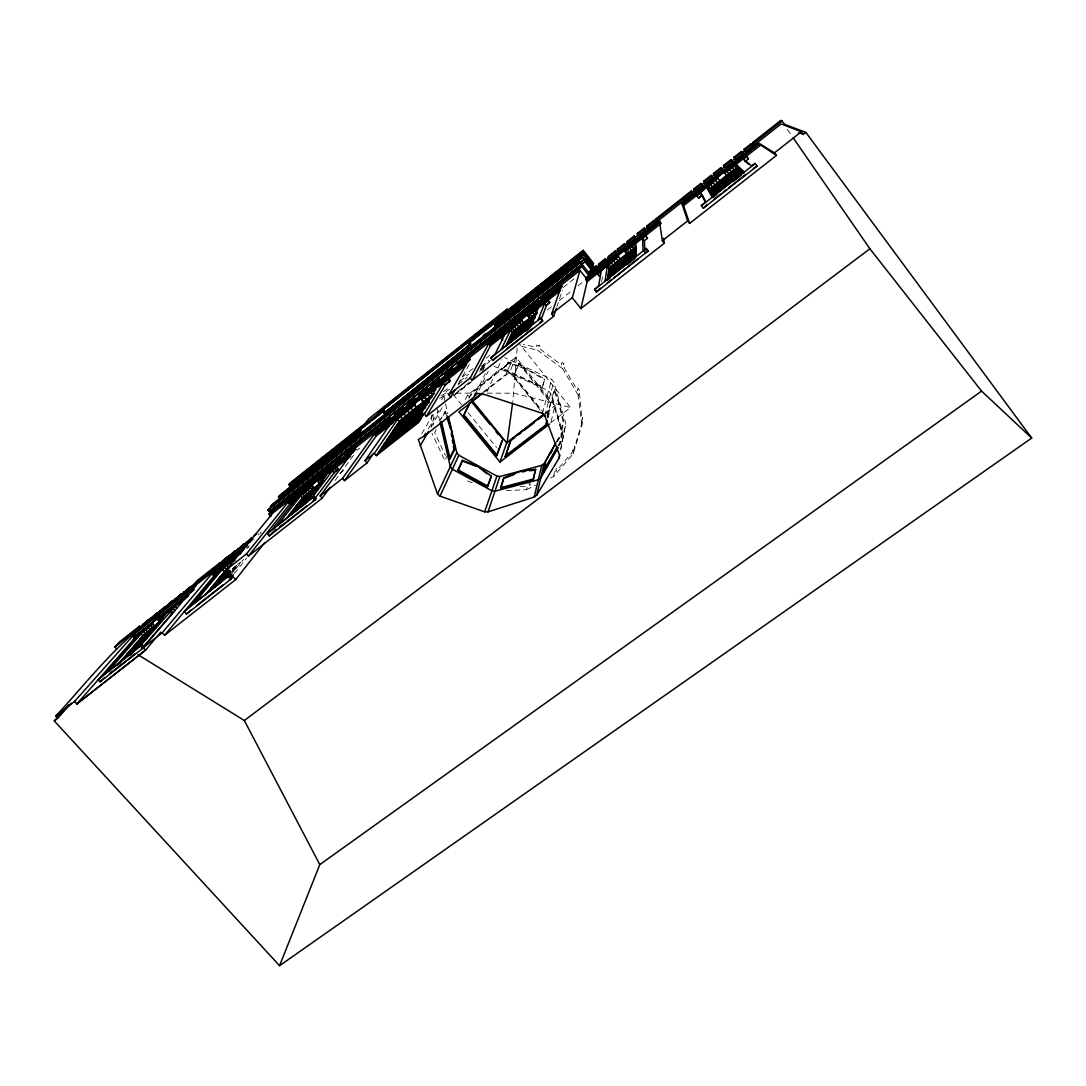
<?xml version="1.0" encoding="UTF-8"?>
<svg xmlns="http://www.w3.org/2000/svg" width="1086" height="1086" viewBox="0 0 1086 1086"><rect width="100%" height="100%" fill="white"/><g stroke="black" fill="none" stroke-linecap="round" stroke-linejoin="round"><path stroke-width="0.75" stroke-dasharray="5 3.75" d="M517.153 348.267L512.823 401.467M560.715 450.215L565.806 423.486L553.697 381.851L551.661 379.313L504.623 357.525M550.534 478.057L553.534 476.605L573.096 453.989L581.865 425.318L582.748 419.59L582.476 417.35L582.042 420.173L579.177 389.928L578.01 387.96L577.535 390.553L564.394 368.195L564.991 365.765L563.81 363.783L561.951 362.398L561.34 364.801L540.204 349.23L540.991 346.95L539.118 345.565L536.851 345.022L536.036 347.289L523.235 344.235M573.096 453.989L574.114 447.826L574.765 445.694L574.263 448.735L582.748 419.59M601.617 281.627L602.974 273.333M581.865 425.318L578.227 395.209L579.177 389.928M560.743 448.844L565.806 423.486M553.534 476.605L554.865 470.116L556.317 468.433L555.665 471.636L572.132 452.59L572.648 449.523L574.114 447.826M558.679 445.939L560.322 443.061L562.168 434.02L561.557 433.667L555.598 443.129M558.041 445.586L559.697 442.721L561.557 433.667M561.896 429.893L563.715 421.137L559.548 403.72L554.566 389.67L551.81 397.883L561.204 430.083L561.896 429.893L552.516 397.693L554.566 389.67M561.204 430.083L563.037 421.314L558.869 403.897L553.874 389.86M551.104 421.572L554.96 405.662L515.931 357.199L467.659 395.019L464.74 400.653M578.227 395.209L562.616 368.643L563.81 363.783M548.036 418.056L549.937 410.576L545.606 413.074M547.615 417.526L549.516 410.06M547.005 415.694L550.887 402.295L519.271 363.023L513.556 376.421L540.204 409.408M530.226 482.008L529.371 485.306L533.905 483.121M547.14 416.902L550.887 402.295M506.28 490.668L526.466 489.65L528.203 482.985M544.751 415.639L553.697 381.851M542.376 413.304L551.661 379.313M508.139 362.018L504.623 370.014L542.267 387.43L544.86 379.014L527.09 368.955L508.139 362.018L507.854 362.656L526.791 369.593L544.561 379.652M542.267 387.43L544.86 379.014M556.738 307.094L562.412 290.125M562.616 368.643L537.502 350.14L539.118 345.565M513.556 376.421L519.271 363.023M484.261 392.114L509.619 372.294L515.931 357.199M511.18 362.52L505.669 375.457L510.759 361.991L472.071 393.146L470.632 395.983M504.623 370.014L504.922 369.362L542.566 386.779M486.922 391.774L501.691 359.873M447.934 454.477L444.893 460.695L431.984 433.395M478.885 390.308L488.252 371.195M475.79 392.969L485.347 373.693M482.483 371.127L485.198 365.806L483.881 364.177L480.46 370.801M468.772 398.29L471.65 392.63L510.759 361.991M445.789 411.295L440.359 419.902L445.097 411.431L447.242 416.006M436.219 429.635L434.604 432.527L445.464 455.523M458.17 384.118L470.442 362.398M430.843 427.3L442.056 407.752M556.426 442.138L565.453 426.418M559.575 445.179L562.847 439.491L563.213 436.45L550.643 393.39L548.539 390.756L493.954 366.172M428.223 429.011L438.893 410.576M421.721 433.748L433.545 413.644M441.622 399.92L447.052 390.675L449.55 389.25M557.064 442.111L562.168 434.02M335.085 480.528L354.009 454.654M234.345 573.571L246.766 557.973M231.101 574.738L240.888 562.534M241.73 561.462L243.468 559.304M232.132 571.032L238.377 563.267M259.73 533.932L261.264 532.031M357.063 450.188L359.697 448.111M563.295 287.383L575.146 278.016M339.782 473.482L346.434 468.242M443.577 391.734L450.228 386.48M462.202 377.059L472.844 368.67M486.148 358.19L490.139 355.041M547.358 309.972L552.693 305.777M559.344 300.537L571.317 291.102M577.969 285.862L583.291 281.668M246.644 547.711L249.264 545.647M458.129 384.444L467.143 377.344M481.302 366.199L488.754 360.335M482.225 366.905L490.193 360.647M480.392 368.928L489.718 361.597M480.053 369.851L485.198 365.806M479.618 371.493L483.555 368.398M468.663 382.788L455.509 393.118L473.849 393.146M232.648 568.535L240.576 562.317M232.485 568.738L240.413 562.507M454.79 394.367L470.754 381.824M453.839 395.725L471.989 381.471M232.377 570.069L239.178 564.652M231.562 571.806L236.653 567.829M232.675 571.019L236.49 568.019M482.863 392.399L505.221 374.914M545.566 412.884L554.96 405.662M546.014 413.59L549.937 410.576M550.521 422.943L570.584 407.576L518.687 342.932M246.78 548.511L248.843 547.1M441.432 395.643L445.518 393.281M439.64 398.426L449.02 393.023M526.466 489.65L535.493 485.306M551.81 397.883L552.516 397.693M558.869 403.897L559.548 403.72M563.037 421.314L563.715 421.137M520.289 486.65L525.054 486.406M487.22 393.159L513.977 393.173L570.584 407.576M521.497 346.312L537.502 350.14M472.288 482.7L467.509 481.003L464.998 478.75M257.966 533.715L258.957 534.882M453.161 394.422L461.631 404.766M467.985 412.531L496.573 447.446M467.659 395.019L469.763 397.598M514.112 375.987L542.878 411.621M509.619 372.294L540.176 410.128M518.755 363.43L550.371 402.702M787.391 129.478L792.196 136.415M445.097 411.431L446.563 416.142M439.694 421.029L436.925 407.902M445.545 403.965L447.785 413.725M443.957 395.942L445.165 402.336M431.373 415.056L431.766 426.73M433.11 414.743L433.45 424.857M459.812 381.471A11.62 0.991 -39.2 0 1 468.704 374.141"/><path stroke-width="1.5" d="M635.296 238.282L634.305 235.879L627.301 241.418L627.233 242.558L628.237 243.848L635.296 238.282L634.305 235.879M628.237 243.848L627.301 241.418M625.903 251.504L624.26 249.4L617.88 254.423L617.744 255.753L620.215 258.93L626.649 253.88L624.952 250.499L645.641 235.309L647.446 238.363L644.392 240.766L644.948 253.418L648.179 250.893L646.279 248.436L643.048 250.961L642.627 238.472L645.641 235.309M625.4 246.088L624.477 243.631L617.486 249.156L617.364 250.35L618.355 251.626L625.4 246.088L624.477 243.631M626.649 253.88L624.165 250.69L624.26 249.4M620.215 258.93L609.042 268.568L607.441 280.107L610.06 278.043M618.355 251.626L617.486 249.156M559.195 457.871L559.494 455.034L544.751 415.639L542.376 413.304L485.51 394.815L477.446 393.254L473.591 397.422L424.124 436.11L418.341 439.504L437.509 493.967L440.034 496.126L484.682 511.845L488.035 511.873L534.203 497.049L536.728 495.135L559.195 457.871L559.806 454.803M616.115 253.405L615.26 250.907L608.282 256.405L608.106 257.64L609.097 258.93L616.115 253.405L615.26 250.907M507.108 442.884L512.592 403.123M609.097 258.93L609.287 257.681L599.241 266.681L598.481 264.129L605.431 258.658L606.422 259.934M618.477 256.472L607.264 266.301L605.119 280.731L635.744 256.703L635.812 243.834L624.898 251.423M598.237 265.405L605.228 259.893L605.431 258.658M599.472 275.287L599.309 276.224L597.531 273.957L601.21 271.066L598.617 285.835L594.558 289.582L596.458 292.012L600.517 288.252M599.241 266.681L599.486 265.405L589.834 274.093L582.463 264.821L558.326 283.908L557.58 285.957L558.598 287.22L579.965 270.333L585.816 277.785L587.146 281.627L580.874 308.587L572.281 297.7L579.965 270.333M597.531 273.957L618.572 255.536M596.065 266.043L589.141 271.5L588.829 272.817L595.807 267.332L596.065 266.043L597.056 267.319M585.178 256.432L592.264 265.473L593.594 263.45L583.345 250.364L505.614 312.021L507.284 308.913L368.616 418.979L365.222 423.418L290.288 482.863L288.89 484.532L289.433 485.781L359.67 430.083M589.834 274.093L590.132 272.776M555.598 443.129L545.443 461.754L543.828 471.786L545.688 463.708M585.816 277.785L588.802 275.423L589.25 273.468M536.728 495.135L544.127 463.586L555.611 443.577M534.203 497.049L541.778 465.365L544.127 463.586M533.253 479.808L535.534 469.288L520.275 471.446L503.863 477.677L500.619 487.709L500.822 488.374L533.253 479.808L535.534 469.288M544.303 414.065L510.393 440.142L505.357 456.785L546.136 425.522L547.276 421.042M504.922 456.256L545.701 424.979L546.855 420.513M585.001 261.685L269.627 511.289L585.001 261.685L591.246 269.844M592.834 269.613L584.594 259.092L267.821 509.986L270.903 513.569M557.58 285.957L581.947 266.694L582.463 264.821M551.009 282.713L582.883 257.355L592.793 269.803M583.603 255.088L583.847 254.233L594.409 267.713L594.218 268.636L583.603 255.088L494.904 325.379L493.601 323.777L494.252 322.623L495.542 324.212L494.904 325.379M372.919 419.576L379.543 414.323L382.72 410.06L583.345 250.364M271.025 507.311L270.441 506.633L578.675 262.568L579.042 261.346L581.01 263.857M500.822 488.374L503.863 477.677M488.035 511.873L499.899 476.482L541.778 465.365M472.193 380.344L490.356 345.877L489.352 344.642L489.895 343.638L562.222 286.514L561.489 285.577L489.162 342.728L470.238 377.942L472.193 380.344L553.629 316.352L556.222 308.641M505.357 456.785L510.814 440.658L514.723 437.644M484.682 511.845L496.926 476.116L499.899 476.482M482.931 393.159L458.916 411.933L499.981 462.039L506.673 442.803L542.878 414.947M553.629 316.352L551.674 313.895L561.489 285.577M487.465 486.732L491.361 476.143L477.772 466.247L462.541 460.369L457.939 470.591L487.465 486.732L491.361 476.143M469.369 403.816L463.586 415.409L496.601 455.713L502.94 439.219L472.383 401.806M557.742 287.451L558.258 286.012L557.254 284.749L550.426 290.152L549.855 291.618L550.86 292.881L557.742 287.451L556.738 286.175L557.254 284.749M496.601 455.713L501.895 441.079M502.737 340.054L500.958 337.855L504.528 335.045L495.053 354.158L490.818 358L492.732 360.362L542.701 321.076L541.072 317.94L537.964 320.384L544.615 303.401L547.968 300.035L549.733 302.261L546.394 305.628L541.642 318.103M490.818 358L541.072 317.94M550.86 292.881L551.416 291.415L550.426 290.152M548.959 293.356L547.968 292.093L541.154 297.483L540.529 299.003L541.534 300.265L551.416 291.415M540.529 299.003L547.385 293.573L547.968 292.093M279.564 965.698L319.8 864.619L981.568 391.096L1031.7 438.052L279.564 965.698L54.3 720.941L68.73 704.773M541.534 300.265L542.145 298.745M539.172 301.107L538.167 299.845L530.687 306.781L531.692 308.03L541.154 299.532M530.687 306.781L538.167 299.845M529.588 315.279L527.945 313.216L521.769 318.103L520.954 319.854L523.438 322.963L536.375 312.999L534.611 310.772L528 315.592L529.764 317.804M531.692 308.03L532.384 306.469L522.135 315.592L521.131 314.329L528.651 307.365L529.656 308.628M528 315.592L547.968 300.035M457.939 470.591L462.541 460.369M520.954 319.854L527.172 314.94L527.945 313.216M523.438 322.963L521.796 320.492L510.393 330.416L501.325 349.217L530.891 325.936L538.018 308.6L534.611 310.772M521.131 314.329L528.651 307.365M440.034 496.126L458.821 455.238L456.785 452.781L448.545 416.983M437.509 493.967L456.785 452.781M520.737 315.673L519.732 314.424L512.171 321.415L513.176 322.664L522.882 313.976M512.171 321.415L519.732 314.424M440.74 421.531L449.414 458.903L450.106 458.767L454.586 449.414L451.152 428.576L447.242 416.006M449.414 458.903L453.894 449.536L453.378 446.332M513.176 322.664L513.99 321.008L503.646 330.185L502.642 328.936L510.23 321.945L511.221 323.194M492.732 360.362L496.954 356.507M474.324 395.942L475.79 392.969M502.642 328.936L510.23 321.945M463.586 415.409L470.605 401.969M500.958 337.855L521.334 320.085M503.646 330.185L504.501 328.501L503.51 327.266M502.153 330.361L501.162 329.112L493.546 336.131L494.551 337.379L504.501 328.501M493.546 336.131L501.162 329.112M466.709 358.38L458.971 365.493L457.966 364.272L465.704 357.158L467.455 359.276L493.003 339.09L494.374 336.511L493.383 335.275L468.066 355.298L466.451 358.041L491.999 337.841L493.383 335.275M550.67 453.405L552.204 450.514M477.772 466.247L486.949 473.767M426.323 416.372L444.988 385.476L450.351 380.534L448.586 378.376L443.224 383.304L424.368 414.01L426.323 416.372L450.799 397.137L454.885 389.901M489.623 327.049L491.469 323.791L381.838 410.671L378.688 414.893L377.901 413.942L381.05 409.721L491.972 321.687L490.153 324.89L490.953 325.881M420.255 445.776L428.4 431.563M450.799 397.137L448.844 394.761L470.129 357.756L375.267 432.717L342.524 478.356L320.18 495.922L322.135 498.216L248.436 556.113L246.495 553.874L289.202 500.714L355.271 448.504L356.004 449.373L289.935 501.569L288.713 503.103L289.704 504.257L248.436 556.113M543.19 471.433L557.213 447.025M543.828 471.786L557.851 447.378M557.946 448.016L540.774 477.894L538.344 479.74L494.972 491.198L491.89 490.804L452.4 469.22L450.296 466.668L440.074 422.658M424.124 436.11L425.766 433.273M467.455 359.276L469.057 356.52L468.066 355.298M457.966 364.272L465.704 357.158M384.023 413.25L470.727 343.882L384.023 413.25L382.734 411.689L383.86 410.169L385.15 411.716M469.98 345.131L468.69 343.543L469.451 342.294L494.252 322.623M453.391 368.914L452.387 367.692L444.608 374.819L445.613 376.055L458.971 364.489M415.069 404.576L397.462 419.427L374.358 453.324L376.313 455.658L418.49 422.522L424.504 412.761M444.608 374.819L452.387 367.692M445.613 376.055L446.808 374.113L432.052 386.752L431.047 385.53L438.853 378.39L439.857 379.611M431.047 385.53L438.853 378.39M424.042 398.29L422.413 396.295L415.829 401.494L414.065 404.141L416.549 407.141L432.676 394.639L430.911 392.494L421.68 399.376L423.445 401.508M432.052 386.752L433.314 384.783M416.549 407.141L399.227 421.558L376.313 455.658M421.68 399.376L423.703 396.838L448.586 378.376M427.748 389.182L426.757 387.96L418.884 395.141L419.888 396.363L432.201 385.666M422.413 396.295L420.703 398.901L423.187 401.915M418.884 395.141L426.757 387.96M419.888 396.363L421.232 394.327L420.241 393.118M415.49 398.874L414.485 397.666L406.544 404.929L407.549 406.137L421.232 394.327M406.544 404.929L414.485 397.666M342.524 478.356L344.479 480.664L367 462.975L373.638 453.256M403.775 408.132L402.77 406.924L394.815 414.173L395.82 415.395L407.698 405.037M394.815 414.173L402.77 406.924M367 462.975L365.059 460.64L388.924 426.16L385.951 428.508L387.01 426.974L414.743 403.924M395.82 415.395L397.313 413.237L396.322 412.028M390.797 418.395L389.793 417.187L381.81 424.463L382.815 425.671L396.01 414.268M381.81 424.463L389.793 417.187M382.815 425.671L384.376 423.472L383.372 422.264M344.479 480.664L376.055 436.097L393.241 422.535M380.969 426.16L379.978 424.965L355.706 444.147L353.099 447.636L354.104 448.844L378.58 429.499L384.376 423.472M376.055 436.097L375.05 434.916L376 433.599L469.546 359.697M353.099 447.636L377.575 428.291L379.978 424.965M322.135 498.216L330.103 487.329M320.18 495.922L355.271 448.504M347.995 450.256L346.19 452.645L354.335 445.246L347.995 450.256L348.986 451.437L344.9 455.645L338.547 460.668L337.542 459.473L339.402 457.057L345.715 452.047L347.194 453.839L355.326 446.427M354.104 448.844L356.71 445.341M293.804 504.691L292.025 502.628L295.311 500.035L271.894 529.656L267.373 533.701L269.274 535.914L315.116 499.872L316.026 498.65L314.125 496.411L311.275 498.664L332.316 470.822L336.321 466.966L338.085 469.057L334.081 472.926L313.175 500.89L316.026 498.65M347.194 453.839L348.986 451.437M267.373 533.701L314.125 496.411M338.547 460.668L340.393 458.238L339.402 457.057M337.542 459.473L345.715 452.047M304.786 503.755L326.221 475.641L318.144 481.139L319.908 483.202L313.868 488.13L311.383 485.225L319.284 477.921L320.913 479.849M329.425 467.876L331.339 465.392L320.574 474.867L319.569 473.686L327.809 466.206L329.425 467.876L335.764 462.867L337.624 460.423L336.633 459.242L328.42 466.681L336.633 459.242M313.868 488.13L312.429 485.646L300.727 495.759L277.663 525.122L306.686 502.397M318.144 481.139L336.321 466.966M288.713 503.103L317.126 480.691L319.284 477.921M281.125 525.312L279.55 527.321L306.686 505.981M286.582 518.293L302.492 497.836L314.18 487.723M320.574 474.867L322.528 472.356L321.537 471.175M319.569 473.686L327.809 466.206M311.723 480.894L303.456 488.388L302.451 487.207L310.718 479.727L312.266 481.437L322.528 472.356M275.817 529.262L269.274 535.914M312.266 481.437L314.275 478.872L313.284 477.704L319.542 472.763L320.533 473.93M247.282 545.199L213.331 571.955L162.262 632.704L164.57 635.283L235.676 579.612L264.645 542.661M313.284 477.704L311.261 480.256L319.542 472.763M229.675 575.349L184.281 611.486L186.534 614.024L230.789 579.327L231.915 577.915L229.675 575.349L226.92 577.508L231.087 572.336M292.025 502.628L312.972 484.478M303.456 488.388L305.451 485.876L295.025 495.053L294.021 493.886L302.315 486.379L303.306 487.546M302.451 487.207L310.718 479.727M233.314 574.874L229.173 580.073L231.915 577.915M294.021 493.886L302.315 486.379M246.495 553.874L226.743 569.403L272.79 513.108L292.84 497.266L297.102 492.46L296.098 491.293M295.025 495.053L297.102 492.46M270.916 516.447L268.961 514.18L291.822 496.098L294.985 492.175L295.989 493.343M230.164 570.666L220.662 582.408L194.462 602.974L222.386 569.213L234.155 559.019M239.694 554.661L241.567 552.367M250.364 541.656L252.726 538.765L251.721 537.624L243.25 545.321L244.241 546.475L250.364 541.656L249.359 540.502L251.721 537.624M205.2 595.142L224.476 571.603L229.01 567.503L226.92 565.114M242.3 548.009L244.703 545.091L243.712 543.937L235.2 551.674L236.205 552.815L242.3 548.009L241.296 546.869L243.712 543.937M244.241 546.475L245.843 544.534M186.534 614.024L191.15 609.87M268.961 514.18L272.314 510.108L294.985 492.175M233.056 558.679L241.241 551.091L233.056 558.679L234.915 560.81M236.205 552.815L238.649 549.855L237.644 548.715M236.164 551.824L235.173 550.683L226.675 558.38L227.666 559.521L238.649 549.855M164.57 635.283L213.888 576.042L227.001 565.725M213.969 575.838L233.137 559.1M227.666 559.521L230.123 556.575L229.132 555.448M226.675 558.38L235.173 550.683M217.146 573.34L188.91 607.332L185.53 609.993M280.663 496.764L303.103 478.994M282.387 494.768L283.202 493.777M280.595 499.356L278.478 496.886L280.039 495.026L361.557 430.409M267.821 509.986L584.594 259.092M270.441 506.633L272.613 504.04L579.042 261.346M228.006 558.245L227.015 557.104L218.49 564.829L219.494 565.969L227.191 559.222M220.906 563.838L219.915 562.711L198.412 579.666L194.448 584.295L195.453 585.435L217.132 568.345L221.992 562.982L219.494 565.969M213.888 576.042L212.584 574.535L214.051 572.784L244.092 549.122M218.49 564.829L227.015 557.104M144.126 646.727L142.239 644.622L98.134 679.741L100.021 681.818L142.782 648.315L196.145 585.49L134.135 634.346L74.567 701.447L76.862 703.945L145.497 650.202L160.742 632.161M195.494 584.892L189.643 589.508L188.964 588.734L216.128 567.204L219.915 562.711M141.465 648.817L174.968 610.522L173.203 608.54L175.117 606.314L176.869 608.296M187.498 591.205L190.199 588.055L189.521 587.282L180.846 595.128L181.525 595.902L187.498 591.205L186.806 590.431L189.521 587.282M189.643 589.508L191.435 587.417M194.815 584.119L197.476 581.024L198.141 581.784M151.741 623.323L160.239 615.518L151.741 623.323L154.198 626.093L160.022 621.341L158.271 619.373L160.484 616.821L175.117 606.314M188.964 588.734L197.476 581.024M173.203 608.54L139.578 646.713L142.239 644.622M181.661 594.775L180.995 594.015L172.294 601.875L172.973 602.649L178.918 597.965L184.267 592.725L183.588 591.965M133.537 651.451L164.95 615.043L158.271 619.373M181.525 595.902L184.267 592.725M172.973 602.649L175.756 599.445L175.077 598.671M172.294 601.875L180.995 594.015M154.198 626.093L152.909 623.595L141.058 633.844L108.22 671.311L137.325 648.328M111.777 671.474L110.107 673.401L135.424 653.555M173.38 601.305L172.701 600.544L163.972 608.431L164.651 609.205L175.756 599.445M164.651 609.205L166.538 607.033M163.972 608.431L172.701 600.544M156.167 614.595L164.936 606.68L165.615 607.441L162.764 610.699L156.859 615.355L156.167 614.595L164.936 606.68M100.021 681.818L104.731 677.61M157.321 613.97L156.655 613.21L147.94 621.056L148.619 621.816L154.483 617.201L159.737 612.07L159.058 611.309M156.859 615.355L159.737 612.07M148.619 621.816L151.497 618.558L150.832 617.798M76.862 703.945L134.976 637.916L152.284 623.378M147.94 621.056L156.655 613.21M139.985 627.328L148.755 619.441L149.434 620.187L146.542 623.473L140.664 628.088L139.985 627.328L148.755 619.441M141.058 633.355L134.447 638.568L133.456 637.468L193.227 589.793M54.3 720.941L57.694 718.294L55.753 716.19C84.369 685.008 110.623 651.315 143.596 624.789L142.918 624.043M140.664 628.088L143.596 624.789M116.677 649.034L114.872 647.025L134.908 631.237L139.361 626.242L140.352 627.355M57.694 718.294L71.174 703.144M114.872 647.025L119.487 641.921L139.361 626.242M723.941 172.131L717.276 177.385L716.692 176.597L723.303 171.384L726.412 175.416L708.642 190.24L712.85 197.408M746.693 156.56L743.53 159.058L745.295 161.42L748.458 158.923L746.191 156.167L724.104 172.43L724.566 172.973L736.457 164.624L743.91 171.819L712.077 196.797L706.864 187.905L717.9 178.199L717.493 177.642L696.506 195.263L698.556 198.181L702.357 195.181L700.592 192.846L696.778 195.847M523.561 322.705L512.158 332.628L505.967 345.769L531.04 325.963M154.66 625.55L142.809 635.812L116.935 665.555L120.885 662.46M288.89 484.532L377.901 413.942M383.86 410.169L360.28 428.875L359.045 430.477L360.335 432.024L278.478 496.886M289.69 485.469L382.734 411.689M468.69 343.543L583.901 252.169L583.114 251.151M362.317 427.979L364.964 425.888M367.625 423.784L370.272 421.68M493.601 323.886L583.901 252.169L593.377 264.455M495.542 324.212L583.847 254.233M387.295 411.295L389.928 409.218M392.562 407.128L396.499 404.006M397.042 403.476L399.702 401.372M402.349 399.281L404.997 397.177M407.657 395.073L416.943 387.716M424.151 382.096L429.404 377.928M444.785 365.643L447.446 363.538M450.093 361.448L462.31 351.85M287.179 490.628L296.464 483.284M311.044 471.718L315.021 468.568M324.293 461.224L326.94 459.12M329.601 457.016L332.248 454.925M397.204 403.449L410.454 392.956M413.101 390.851L417.078 387.702M450.228 361.448L458.17 355.136M528.434 299.478L531.081 297.374M533.728 295.27L536.389 293.166M560.24 274.269L562.887 272.165M565.548 270.061L568.195 267.957M570.842 265.866L578.797 259.568M292.881 486.447L298.121 482.293M483.297 335.574L485.917 333.511M561.408 273.699L564.055 271.595M305.614 477.107L512.538 313.189M515.198 311.085L548.552 284.559M549.855 291.618L556.738 286.175M319.203 479.021L353.669 451.79M375.05 434.916L470.252 359.724M489.352 344.642L522.352 318.592M526.303 315.469L560.62 288.374M289.704 504.257L309.591 488.564M329.479 472.858L350.697 456.12M438.201 387.05L465.962 365.127M490.356 345.877L511.465 329.207M532.588 312.551L541.819 305.261M544.466 303.17L560.295 290.668M333.714 472.505L338.085 469.057M444.513 385.136L450.351 380.534M547.371 304.121L549.733 302.261M254.178 535.683L256.622 533.769M637.401 233.449L644.432 227.897L645.437 229.187L645.491 230.246L638.405 235.838L637.401 233.449L638.405 235.838M646.971 225.888L654.043 220.322L655.034 221.612L655.157 222.63L648.043 228.236L646.971 225.888L648.043 228.236M655.591 219.1L682.66 197.761L683.651 199.064L684.112 200.353L656.772 221.883L655.591 219.1L656.772 221.883M684.058 196.647L691.212 191L692.583 193.132L685.361 198.806L684.058 196.647L685.361 198.806M693.723 189.018L700.918 183.358L701.909 184.661L702.343 185.434L695.135 191.109L693.723 189.018L694.103 189.819L701.339 184.104L700.918 183.358M703.864 181.023L711.086 175.335L712.579 177.371L705.316 183.1L703.864 181.023L704.325 181.783L711.588 176.054L711.086 175.335M713.393 173.516L720.629 167.801L722.19 169.796L714.914 175.538L713.393 173.516L713.909 174.222L721.199 168.466M723.548 165.506L730.81 159.778L731.448 160.389L732.439 161.719L725.136 167.488L723.548 165.506L725.136 167.488M734 157.253L741.29 151.511L741.996 152.067L743 153.397L735.656 159.194L734 157.253L735.656 159.194M743.924 149.434L751.24 143.664L752.014 144.166L753.005 145.51L745.648 151.321L743.924 149.434L745.648 151.321M805.853 132.411L803.314 134.392L801.359 131.759L781.092 123.926L755.001 144.492L752.842 142.402L780.861 120.302L785.029 124.483L805.853 132.411L1031.7 438.052M322.528 481.967L302.492 497.836L300.727 495.759M434.319 393.77L399.227 421.558L397.462 419.427M536.878 313.067L512.619 332.207L510.841 329.995M537.163 312.917L512.158 332.628L510.393 330.416M235.2 551.674L241.296 546.869M243.25 545.321L249.359 540.502M608.106 257.64L615.11 252.115M617.364 250.35L624.396 244.798M627.233 242.558L634.292 236.992M637.401 234.535L644.487 228.942L644.432 227.897M647.039 226.933L654.152 221.327L654.043 220.322M684.37 197.489L691.578 191.815L691.212 191M724.131 166.158L731.448 160.389M734.652 157.85L741.996 152.067M744.643 149.977L752.014 144.166M300.428 500.483L321.076 484.152M511.357 334.325L536.552 314.397M180.846 595.128L186.806 590.431M397.204 424.572L432.228 396.96M655.768 220.58L683.108 199.037L682.66 197.761M752.842 142.402L753.996 143.148L782.314 120.817M149.434 620.187L151.497 618.558M616.251 252.196L618.477 250.432M625.468 244.92L628.292 242.694M635.31 237.169L638.392 234.739M645.437 229.187L647.975 227.191M655.034 221.612L656.582 220.39M683.651 199.064L685.049 197.951M701.909 184.661L704.868 182.339L705.316 183.1M720.629 167.801L721.62 169.117L724.538 166.823M730.81 159.778L731.801 161.095L734.991 158.583M741.29 151.511L742.295 152.827L744.915 150.764M751.24 143.664L752.231 144.995L753.833 143.732M298.351 503.171L317.696 487.926M298.216 503.347L317.56 488.089M510.501 336.158L534.679 317.098M395.155 427.626L427.843 401.861M296.152 505.995L318.212 488.605M394.992 427.87L429.024 401.046M296.016 506.171L316.786 489.8M509.646 337.963L535.303 317.682M393.458 430.137L429.011 402.132M585.598 278.64L659.351 220.539L660.084 221.49L586.331 279.577M681.682 202.933L758.069 142.755L774.467 152.841L776.422 155.461L689.61 223.431L687.669 220.879L681.682 202.933L683.583 205.716L689.61 223.431M393.241 430.463L428.834 402.431M293.641 509.212L314.682 492.569M508.723 339.932L533.28 320.519M391.367 433.26L427.409 404.698M682.415 203.896L758.802 143.732L776.422 155.461M291.428 512.063L311.275 496.356M507.854 341.751L533.878 321.198M212.584 574.535L242.721 550.806M586.141 280.364L617.866 255.373M623.16 251.219L660.179 222.06L661.17 223.363L629.446 248.327M682.592 204.412L759.263 144.031M617.744 255.753L624.165 250.69M133.456 637.468L194.34 589.522M288.93 515.28L311.56 497.388M389.385 436.205L425.644 407.657M533.09 323.126L506.945 343.705L533.05 323.234M587.146 281.627L608.296 264.984M683.583 205.716L704.733 189.073M727.213 171.371L733.824 166.172M737.788 163.049L760.268 145.361M387.376 439.192L422.603 411.472M143.705 631.278L147.682 628.142M162.235 616.685L188.706 595.861M387.105 439.613L422.373 411.852M132.899 640.265L135.981 637.835L102.844 675.533L99.586 678.085M526.262 331.04L528.963 328.841M384.512 443.468L421.449 414.404M384.268 443.821L422.563 413.698M701.732 194.869L698.556 198.181M507.094 348.552L532.805 328.325M539.864 322.773L541.941 321.144M636.287 247.146L609.042 268.568L607.264 266.301M365.059 460.64L374.358 453.324M381.756 447.554L424.368 414.01M448.844 394.761L470.238 377.942M551.674 313.895L572.281 297.7M160.09 622.156L142.809 635.812L141.058 633.844M228.983 567.992L224.476 571.603L222.386 569.213M381.498 447.948L417.689 419.495M420.268 417.458L422.861 415.422M608.852 269.871L636.274 248.246M709.117 191.055L738.914 167.638M139.863 639.192L157.402 625.346M221.978 574.657L228.671 569.335M378.933 451.762L420.689 418.938M608.662 271.283L636.274 249.508M709.633 191.923L739.634 168.344M378.647 452.183L420.458 419.318M136.89 642.627L153.411 629.636M219.453 577.738L228.644 570.517M136.7 642.844L153.221 629.853M219.291 577.942L228.481 570.72M608.472 272.681L636.274 250.757M710.135 192.792L740.367 169.049M133.754 646.224L150.37 633.165M216.793 580.996L230.001 570.612M133.564 646.455L147.628 635.405M216.63 581.186L229.838 570.815M608.255 274.188L636.274 252.101M710.692 193.729L741.141 169.81M130.184 650.338L145.809 637.984M213.752 584.702L229.879 571.969M608.065 275.6L636.328 253.323M711.208 194.611L741.874 170.529M127.211 653.745L146.61 638.514M211.241 587.77L227.761 574.806M127.021 653.962L143.841 640.767M211.078 587.974L227.598 575.01M607.848 277.188L636.315 254.748M711.792 195.589L742.702 171.33M123.451 658.075L139.266 645.586M208.037 591.68L225.956 577.616M607.631 278.681L636.315 256.092M712.335 196.525L743.476 172.09M743.53 159.058L751.512 165.859L755.218 163.524L701.42 205.729L705.33 202.105L700.592 192.846M594.558 289.582L646.279 248.436M627.124 264.74L634.998 258.482M712.891 197.462L716.774 194.326M733.769 181.009L741.602 174.86M129.899 655.469L132.533 653.392M607.02 283.161L611.011 280.025M613.671 277.948L637.645 259.147M707.23 204.602L703.334 208.24L757.118 166.063L754.851 163.226M713.977 199.308L720.602 194.109M723.262 192.032L725.91 189.955M728.57 187.864L745.81 174.357M753.412 168.384L757.118 166.063M196.702 605.513L222.915 584.974M596.458 292.012L648.179 250.893M55.753 716.19L74.567 701.447M162.262 632.704L143.203 647.65L145.497 650.202M580.874 308.587L664.293 243.264L662.351 240.725L687.669 220.879M774.467 152.841L801.359 131.759M76.834 703.918L145.443 650.147M472.342 400.625L481.546 393.417M518.633 434.631L521.239 432.635M523.846 430.626L534.285 422.603M538.194 419.603L543.407 415.585M499.981 462.039L549.38 424.192M137.976 654.682L244.35 720.52L869.886 248.775L793.147 137.8M744.263 172.85L738.236 166.972L726.412 175.416M319.908 483.202L321.727 481.845L319.963 479.768M626.649 253.69L635.812 247.201L634.048 244.92M430.911 392.494L436.056 388.951L416.535 420.16L418.49 422.522M170.597 612.925L171.751 612.314M504.067 478.342L514.506 474.365M500.619 487.709L533.05 479.13M451.152 428.576L450.473 428.698L447.052 417.703M453.894 449.536L454.586 449.414M521.986 471.881L525.04 471.446M529.629 470.808L535.724 469.939M462.215 460.966L475.926 466.247M798.916 132.655L803.314 134.392M458.278 469.98L487.804 486.134M458.821 455.238L496.926 476.116M752.231 144.995L753.005 145.51M742.295 152.827L743 153.397M748.458 158.923L746.191 156.167M745.295 161.42L748.77 164.407M134.908 631.237L135.899 632.351M134.135 634.346L135.18 635.514M140.881 646.197L142.782 648.315M150.737 625.387L152.488 627.341M145.863 622.712L146.542 623.473M148.198 627.518L149.949 629.473M145.7 629.676L147.465 631.631M143.298 631.794L145.062 633.762M161.665 616.916L163.416 618.884M159.9 618.165L161.651 620.133M157.131 619.088L159.588 621.857M153.805 616.441L154.483 617.201M169.905 603.762L170.583 604.535M170.651 610.549L172.416 612.531M162.085 609.938L162.764 610.699M178.226 597.191L178.918 597.965M198.412 579.666L199.403 580.793M216.128 567.204L217.132 568.345M213.331 571.955L214.051 572.784M229.404 562.969L231.481 565.358M224.544 560.05L225.549 561.19M224.571 567.218L235.676 579.612M228.535 576.761L230.789 579.327M232.743 553.588L233.748 554.729M251.83 538.561L252.821 539.715M268.161 509.592L270.21 511.981M291.822 496.098L292.84 497.266M289.202 500.714L289.935 501.569M307.623 489.637L309.388 491.714M313.202 497.632L315.116 499.872M305.152 491.768L306.917 493.845M300.265 488.944L301.27 490.112M302.831 493.831L304.609 495.908M317.126 480.691L319.61 483.596M308.723 482.252L309.727 483.433M310.175 487.492L311.94 489.569M332.316 470.822L334.081 472.926M325.881 468.704L326.886 469.885M321.985 478.302L323.75 480.379M317.56 475.288L318.565 476.469M334.76 461.686L335.764 462.867M335.045 468.677L336.809 470.767M343.895 454.45L344.9 455.645M352.556 447.595L353.561 448.79M375.267 432.717L376 433.599M377.575 428.291L378.58 429.499M400.639 416.63L402.404 418.762M382.72 410.06L384.308 411.974M381.05 409.721L381.838 410.671M388.272 419.359L389.277 420.553M408.01 402.784L409.001 403.992M410.942 407.929L412.707 410.06M407.426 410.834L409.191 412.979M401.318 409.042L402.322 410.264M403.965 413.752L405.73 415.884M424.775 397.001L426.54 399.146M413.074 399.77L414.078 400.992M414.485 405.037L416.25 407.182M425.44 389.969L426.445 391.191M427.952 394.639L429.717 396.784M447.785 379.706L449.55 381.878M443.224 383.304L444.988 385.476M437.631 380.317L438.635 381.553M464.129 414.988L497.144 455.292M451.219 369.593L452.224 370.828M471.881 400.177L506.673 442.803M471.867 402.214L489.786 424.137M496.098 431.875L498.216 434.454M464.604 359.004L465.609 360.24M459.093 362.385L460.097 363.606M489.162 342.728L489.895 343.638L489.08 342.782M542.281 412.734L545.443 416.644M500.279 330.796L501.284 332.044M491.999 337.841L493.003 339.09M516.882 324.578L518.66 326.791M514.479 326.669L516.244 328.882M509.415 323.587L510.42 324.836M512.293 328.637L514.058 330.836M527.172 314.94L529.656 318.049M518.959 316.053L519.963 317.302M519.461 322.406L521.226 324.619M537.516 301.379L538.52 302.641M540.787 318.673L542.701 321.076M532.452 312.293L534.217 314.506M527.945 308.94L528.95 310.202M530.063 314.044L531.828 316.257M547.385 293.573L548.389 294.835M547.575 301.066L549.34 303.306M544.615 303.401L546.394 305.628M869.886 248.775L981.568 391.096M578.675 262.568L579.272 263.314M581.947 266.694L588.802 275.423M594.68 288.93L596.581 291.347M595.807 267.332L596.798 268.609M582.843 257.504L589.712 266.26M616.115 258.414L617.88 260.681M613.536 260.586L615.3 262.853M611.174 262.663L612.938 264.93M605.228 259.893L606.232 261.169M609.056 264.59L610.834 266.857M607.698 265.894L609.463 268.161M627.056 249.794L628.821 252.061M646.306 248.979L648.206 251.45M631.971 246.291L633.735 248.572M629.622 247.934L631.387 250.214M644.487 228.942L645.491 230.246M645.681 236.069L647.446 238.363M642.627 238.472L644.392 240.766M654.152 221.327L655.157 222.63M683.108 199.037L684.112 200.353M701.23 205.308L703.334 208.24M708.547 186.276L710.325 188.611M707.271 187.525L709.036 189.86M706.864 187.905L708.642 190.24L738.236 166.972L736.457 164.624M701.339 184.104L702.343 185.434M716.692 176.597L719.746 180.656M715.498 180.181L717.262 182.502M712.932 182.367L714.683 184.688M710.583 184.416L712.348 186.738M732.154 167.448L733.919 169.783M729.588 169.24L731.353 171.574M726.846 171.249L728.611 173.584M735.982 164.923L737.761 167.271M734.462 165.886L736.227 168.235M758.069 142.755L758.802 143.732M753.996 143.148L755.001 144.492M714.914 175.538L714.384 174.832L712.077 176.651L712.579 177.371M244.35 720.52L319.8 864.619M702.357 195.181L705.14 200.557M695.135 191.109L694.755 190.308L692.216 192.303L692.583 193.132M441.445 421.395L450.106 458.767M451.26 433.518L451.79 436.721M452.319 439.925L452.848 443.129M663.519 238.282L664.293 243.264M659.351 220.539L662.351 240.725M555.991 278.07L544.317 288.143L555.991 278.07M538.86 291.618L527.158 301.704L538.86 291.618M521.85 305.085L510.121 315.184L521.85 305.085M505.37 318.13L493.628 328.257L505.37 318.13M462.337 352.298L450.527 362.452L462.337 352.298M440.644 369.457L428.807 379.638L440.644 369.457M418.762 386.779L406.911 396.974L418.762 386.779M398.372 402.933L386.494 413.142L398.372 402.933M356.819 435.948L344.873 446.197L356.819 435.948M340.936 448.504L328.99 458.767L340.936 448.504M325.162 460.993L313.189 471.256L325.162 460.993M309.849 473.129L297.863 483.406L309.849 473.129"/></g></svg>
